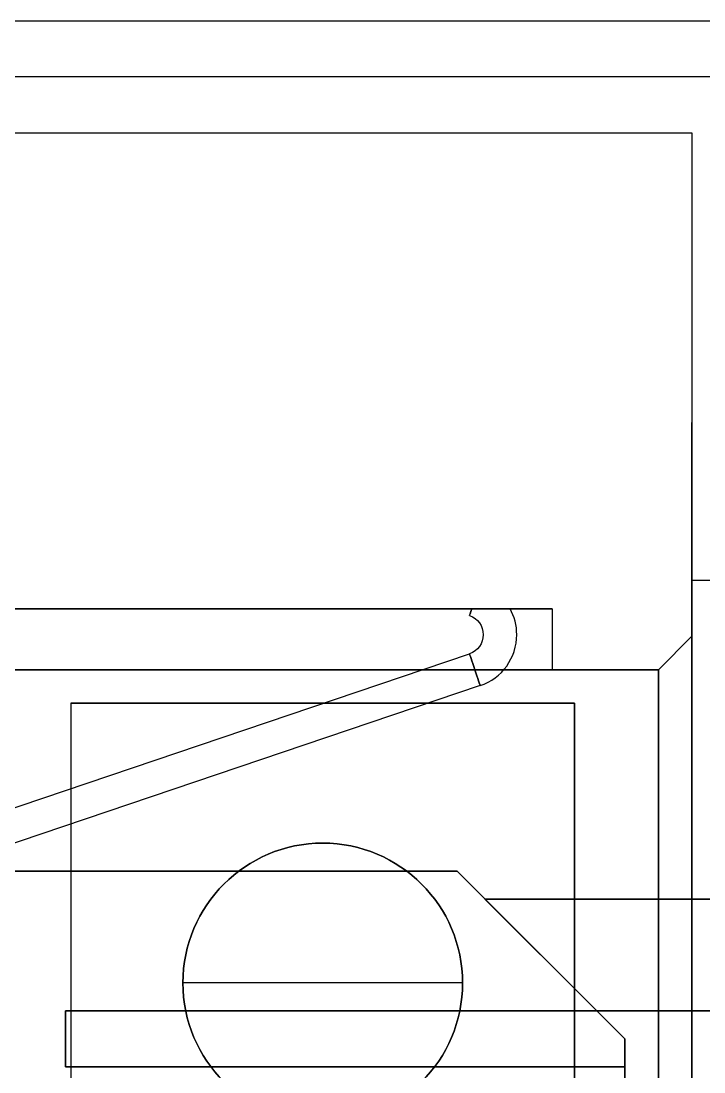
# Model space of a CAD drawing. Header units: metres. Extents: x -0.058 to 0.058, y -0.004 to 0.023.
# Drawn here: x 0.0425 to 0.04861, y 0.0136 to 0.023 of the extents above; entities that cross this region are included whole.
import ezdxf

# ---------------------------------------------------------------- set-up
doc = ezdxf.new("R2010")
doc.units = ezdxf.units.M
doc.header["$MEASUREMENT"] = 0
doc.layers.get('0').update_dxf_attribs({"color": 8, "linetype": 'CONTINUOUS'})

msp = doc.modelspace()

# ---------------------------------------------------------------- linework, layer by layer
for p, q in [((0.056, 0.023, -0.0692), (-0.056, 0.023, -0.0692)), ((0.049, 0.023, -0.0005), (-0.049, 0.023, -0.0005)), ((0.0495, 0.0225), (-0.0495, 0.0225)), ((-0.0485, 0.022, -0.001), (0.0485, 0.022, -0.001)), ((0.0485, 0.022, -0.001), (0.0485, 0, -0.001)), ((0.0485, 0.018, -0.0579), (0.0485, 0.01941, -0.0579)), ((0.0485, 0.0067, -0.0579), (0.0485, 0.018, -0.0579)), ((0.0485, 0.018, -0.0377), (0.0495, 0.018, -0.0377)), ((0.0485, 0.018, -0.0377), (0.0485, 0.0063, -0.0377)), ((0.03695, 0.01774616213, -0.05487), (0.04725, 0.01774616213, -0.05487)), ((0.03695, 0.01774616213, -0.05382), (0.04725, 0.01774616213, -0.05382)), ((0.03695, 0.01774616213, -0.05277), (0.04725, 0.01774616213, -0.05277)), ((0.03695, 0.01774616213, -0.05172), (0.04725, 0.01774616213, -0.05172)), ((0.03695, 0.01774616213, -0.05067), (0.04725, 0.01774616213, -0.05067)), ((0.03695, 0.01774616213, -0.04962), (0.04725, 0.01774616213, -0.04962)), ((0.03695, 0.01774616213, -0.04857), (0.04725, 0.01774616213, -0.04857)), ((0.03695, 0.01774616213, -0.04752), (0.04725, 0.01774616213, -0.04752)), ((0.04653163613384, 0.01774616213, -0.05517305246133), (0.04653163613384, 0.01774616213, -0.05492694753867)), ((0.04653163613384, 0.01774616213, -0.05412305246133), (0.04653163613384, 0.01774616213, -0.05387694753867)), ((0.04653163613384, 0.01774616213, -0.05307305246133), (0.04653163613384, 0.01774616213, -0.05282694753867)), ((0.04653163613384, 0.01774616213, -0.05202305246133), (0.04653163613384, 0.01774616213, -0.05177694753867)), ((0.04653163613384, 0.01774616213, -0.05097305246133), (0.04653163613384, 0.01774616213, -0.05072694753867)), ((0.04653163613384, 0.01774616213, -0.04992305246133), (0.04653163613384, 0.01774616213, -0.04967694753867)), ((0.04653163613384, 0.01774616213, -0.04887305246133), (0.04653163613384, 0.01774616213, -0.04862694753867)), ((0.04653163613384, 0.01774616213, -0.04782305246133), (0.04653163613384, 0.01774616213, -0.04757694753867)), ((0.04725, 0.01774616213, -0.05487), (0.04725, 0.0172, -0.05487)), ((0.04725, 0.01774616213, -0.05487), (0.04725, 0.0172, -0.05487)), ((0.04725, 0.01774616213, -0.05523), (0.04725, 0.0172, -0.05523)), ((0.04725, 0.01774616213, -0.05487), (0.04725, 0.01774616213, -0.05523)), ((0.04725, 0.01774616213, -0.05382), (0.04725, 0.0172, -0.05382)), ((0.04725, 0.01774616213, -0.05382), (0.04725, 0.0172, -0.05382)), ((0.04725, 0.01774616213, -0.05418), (0.04725, 0.0172, -0.05418)), ((0.04725, 0.01774616213, -0.05382), (0.04725, 0.01774616213, -0.05418)), ((0.04725, 0.01774616213, -0.05277), (0.04725, 0.0172, -0.05277)), ((0.04725, 0.01774616213, -0.05277), (0.04725, 0.0172, -0.05277)), ((0.04725, 0.01774616213, -0.05313), (0.04725, 0.0172, -0.05313)), ((0.04725, 0.01774616213, -0.05277), (0.04725, 0.01774616213, -0.05313)), ((0.04725, 0.01774616213, -0.05172), (0.04725, 0.0172, -0.05172)), ((0.04725, 0.01774616213, -0.05172), (0.04725, 0.0172, -0.05172)), ((0.04725, 0.01774616213, -0.05208), (0.04725, 0.0172, -0.05208)), ((0.04725, 0.01774616213, -0.05172), (0.04725, 0.01774616213, -0.05208)), ((0.04725, 0.01774616213, -0.05067), (0.04725, 0.0172, -0.05067)), ((0.04725, 0.01774616213, -0.05067), (0.04725, 0.0172, -0.05067)), ((0.04725, 0.01774616213, -0.05103), (0.04725, 0.0172, -0.05103)), ((0.04725, 0.01774616213, -0.05067), (0.04725, 0.01774616213, -0.05103)), ((0.04725, 0.01774616213, -0.04962), (0.04725, 0.0172, -0.04962)), ((0.04725, 0.01774616213, -0.04962), (0.04725, 0.0172, -0.04962)), ((0.04725, 0.01774616213, -0.04998), (0.04725, 0.0172, -0.04998)), ((0.04725, 0.01774616213, -0.04962), (0.04725, 0.01774616213, -0.04998)), ((0.04725, 0.01774616213, -0.04857), (0.04725, 0.0172, -0.04857)), ((0.04725, 0.01774616213, -0.04857), (0.04725, 0.0172, -0.04857)), ((0.04725, 0.01774616213, -0.04893), (0.04725, 0.0172, -0.04893)), ((0.04725, 0.01774616213, -0.04857), (0.04725, 0.01774616213, -0.04893)), ((0.04725, 0.01774616213, -0.04752), (0.04725, 0.0172, -0.04752)), ((0.04725, 0.01774616213, -0.04752), (0.04725, 0.0172, -0.04752)), ((0.04725, 0.01774616213, -0.04788), (0.04725, 0.0172, -0.04788)), ((0.04725, 0.01774616213, -0.04752), (0.04725, 0.01774616213, -0.04788)), ((0.03747533278047, 0.01428767907195, -0.05505), (0.04651107035656, 0.01734210066688, -0.05505)), ((0.03747533278047, 0.01428767907195, -0.05505), (0.04651107035656, 0.01734210066688, -0.05505)), ((0.03747533278047, 0.01428767907195, -0.054), (0.04651107035656, 0.01734210066688, -0.054)), ((0.03747533278047, 0.01428767907195, -0.054), (0.04651107035656, 0.01734210066688, -0.054)), ((0.03747533278047, 0.01428767907195, -0.05295), (0.04651107035656, 0.01734210066688, -0.05295)), ((0.03747533278047, 0.01428767907195, -0.05295), (0.04651107035656, 0.01734210066688, -0.05295)), ((0.03747533278047, 0.01428767907195, -0.0519), (0.04651107035656, 0.01734210066688, -0.0519)), ((0.03747533278047, 0.01428767907195, -0.0519), (0.04651107035656, 0.01734210066688, -0.0519)), ((0.03747533278047, 0.01428767907195, -0.05085), (0.04651107035656, 0.01734210066688, -0.05085)), ((0.03747533278047, 0.01428767907195, -0.05085), (0.04651107035656, 0.01734210066688, -0.05085)), ((0.03747533278047, 0.01428767907195, -0.0498), (0.04651107035656, 0.01734210066688, -0.0498)), ((0.03747533278047, 0.01428767907195, -0.0498), (0.04651107035656, 0.01734210066688, -0.0498)), ((0.03747533278047, 0.01428767907195, -0.04875), (0.04651107035656, 0.01734210066688, -0.04875)), ((0.03747533278047, 0.01428767907195, -0.04875), (0.04651107035656, 0.01734210066688, -0.04875)), ((0.03747533278047, 0.01428767907195, -0.0477), (0.04651107035656, 0.01734210066688, -0.0477)), ((0.03747533278047, 0.01428767907195, -0.0477), (0.04651107035656, 0.01734210066688, -0.0477)), ((0.0482, 0.0172, -0.046525), (0.0375, 0.0172, -0.046525)), ((0.0375, 0.0172, -0.05487), (0.04725, 0.0172, -0.05487)), ((0.0375, 0.0172, -0.05382), (0.04725, 0.0172, -0.05382)), ((0.0375, 0.0172, -0.05277), (0.04725, 0.0172, -0.05277)), ((0.0375, 0.0172, -0.05172), (0.04725, 0.0172, -0.05172)), ((0.0375, 0.0172, -0.05067), (0.04725, 0.0172, -0.05067)), ((0.0375, 0.0172, -0.04962), (0.04725, 0.0172, -0.04962)), ((0.0375, 0.0172, -0.04857), (0.04725, 0.0172, -0.04857)), ((0.0375, 0.0172, -0.04752), (0.04725, 0.0172, -0.04752)), ((0.04725, 0.0172, -0.05487), (0.04725, 0.0172, -0.05523)), ((0.04725, 0.0172, -0.05382), (0.04725, 0.0172, -0.05418)), ((0.04725, 0.0172, -0.05277), (0.04725, 0.0172, -0.05313)), ((0.04725, 0.0172, -0.05172), (0.04725, 0.0172, -0.05208)), ((0.04725, 0.0172, -0.05067), (0.04725, 0.0172, -0.05103)), ((0.04725, 0.0172, -0.04962), (0.04725, 0.0172, -0.04998)), ((0.04725, 0.0172, -0.04857), (0.04725, 0.0172, -0.04893)), ((0.04725, 0.0172, -0.04752), (0.04725, 0.0172, -0.04788)), ((0.0482, 0.0102, -0.046525), (0.0482, 0.0172, -0.046525)), ((0.04660714117356, 0.0170578993331, -0.05505), (0.03752466721953, 0.01398767907193, -0.05505)), ((0.04660714117356, 0.0170578993331, -0.05505), (0.03752466721953, 0.01398767907193, -0.05505)), ((0.04660714117356, 0.0170578993331, -0.054), (0.03752466721953, 0.01398767907193, -0.054)), ((0.04660714117356, 0.0170578993331, -0.054), (0.03752466721953, 0.01398767907193, -0.054)), ((0.04660714117356, 0.0170578993331, -0.05295), (0.03752466721953, 0.01398767907193, -0.05295)), ((0.04660714117356, 0.0170578993331, -0.05295), (0.03752466721953, 0.01398767907193, -0.05295)), ((0.04660714117356, 0.0170578993331, -0.0519), (0.03752466721953, 0.01398767907193, -0.0519)), ((0.04660714117356, 0.0170578993331, -0.0519), (0.03752466721953, 0.01398767907193, -0.0519)), ((0.04660714117356, 0.0170578993331, -0.05085), (0.03752466721953, 0.01398767907193, -0.05085)), ((0.04660714117356, 0.0170578993331, -0.05085), (0.03752466721953, 0.01398767907193, -0.05085)), ((0.04660714117356, 0.0170578993331, -0.0498), (0.03752466721953, 0.01398767907193, -0.0498)), ((0.04660714117356, 0.0170578993331, -0.0498), (0.03752466721953, 0.01398767907193, -0.0498)), ((0.04660714117356, 0.0170578993331, -0.04875), (0.03752466721953, 0.01398767907193, -0.04875)), ((0.04660714117356, 0.0170578993331, -0.04875), (0.03752466721953, 0.01398767907193, -0.04875)), ((0.04660714117356, 0.0170578993331, -0.0477), (0.03752466721953, 0.01398767907193, -0.0477)), ((0.04660714117356, 0.0170578993331, -0.0477), (0.03752466721953, 0.01398767907193, -0.0477)), ((0.04295, 0.0169, -0.011), (0.04745, 0.0169, -0.011)), ((0.04295, 0.0169, -0.011), (0.04295, 0.0067, -0.011)), ((0.04745, 0.0169, -0.011), (0.04745, 0.0067, -0.011)), ((0.0382, 0.0154, -0.0444), (0.0464, 0.0154, -0.0444)), ((0.0479, 0.0139, -0.0444), (0.0464, 0.0154, -0.0444)), ((0.04665, 0.01515, -0.04302), (0.04765, 0.01415, -0.04302)), ((0.04665, 0.01515, -0.04302), (0.0495, 0.01515, -0.04302)), ((0.04665, 0.01515, -0.04048), (0.04765, 0.01415, -0.04048)), ((0.0495, 0.01515, -0.04048), (0.04665, 0.01515, -0.04048)), ((0.04395, 0.0144), (0.04395, 0.0144, -0.001)), ((0.04395, 0.0144), (0.04395, 0.0144, -0.001)), ((0.04395, 0.0144, -0.002), (0.04395, 0.0144, -0.00125)), ((0.04395, 0.0144, -0.002), (0.04395, 0.0144, -0.00125)), ((0.04645, 0.0144, -0.001), (0.04645, 0.0144)), ((0.04645, 0.0144, -0.001), (0.04645, 0.0144)), ((0.04645, 0.0144, -0.00125), (0.04645, 0.0144, -0.002)), ((0.04645, 0.0144, -0.00125), (0.04645, 0.0144, -0.002)), ((0.0429, 0.01415, -0.04162), (0.04765, 0.01415, -0.04162)), ((0.0429, 0.01365, -0.04162), (0.0429, 0.01415, -0.04162)), ((0.04765, 0.01415, -0.03908), (0.0429, 0.01415, -0.03908)), ((0.0429, 0.01415, -0.03908), (0.0429, 0.01365, -0.03908)), ((0.04765, 0.01415, -0.04302), (0.0495, 0.01415, -0.04302)), ((0.0479, 0.0139, -0.04162), (0.04765, 0.01415, -0.04162)), ((0.0479, 0.0139, -0.03908), (0.04765, 0.01415, -0.03908)), ((0.04765, 0.01415, -0.04048), (0.0495, 0.01415, -0.04048)), ((0.0479, 0.0139, -0.0444), (0.0479, 0.0067, -0.0444)), ((0.0479, 0.01365, -0.04162), (0.0479, 0.0139, -0.04162)), ((0.0479, 0.01365, -0.03908), (0.0479, 0.0139, -0.03908)), ((0.0429, 0.01365, -0.04162), (0.0479, 0.01365, -0.04162)), ((0.0429, 0.01365, -0.03908), (0.0479, 0.01365, -0.03908))]:
    msp.add_line(p, q)
at = {"extrusion": (0, -1, 0)}
for p, q in [((0.056, 0.023, -0.0692), (-0.056, 0.023, -0.0692)), ((0.049, 0.023, -0.0005), (-0.049, 0.023, -0.0005)), ((0.0485, 0.01941, -0.0579), (0.0485, 0.01941, -0.0449)), ((0.04295, 0.0169, -0.002), (0.04295, 0.0169, -0.011)), ((0.04295, 0.0169, -0.011), (0.04745, 0.0169, -0.011)), ((0.04745, 0.0169, -0.002), (0.04295, 0.0169, -0.002)), ((0.04745, 0.0169, -0.011), (0.04745, 0.0169, -0.002)), ((0.0464, 0.0154, -0.0377), (0.0382, 0.0154, -0.0377)), ((0.0382, 0.0154, -0.0444), (0.0464, 0.0154, -0.0444)), ((0.0464, 0.0154, -0.0444), (0.0464, 0.0154, -0.0377)), ((0.04665, 0.01515, -0.04162), (0.04665, 0.01515, -0.04302)), ((0.04665, 0.01515, -0.04302), (0.0495, 0.01515, -0.04302)), ((0.0495, 0.01515, -0.04162), (0.04665, 0.01515, -0.04162)), ((0.04665, 0.01515, -0.03908), (0.04665, 0.01515, -0.04048)), ((0.0495, 0.01515, -0.04048), (0.04665, 0.01515, -0.04048)), ((0.0495, 0.01515, -0.03908), (0.04665, 0.01515, -0.03908)), ((0.0429, 0.01365, -0.04162), (0.0479, 0.01365, -0.04162)), ((0.0429, 0.01365, -0.04302), (0.0429, 0.01365, -0.04162)), ((0.0479, 0.01365, -0.04302), (0.0429, 0.01365, -0.04302)), ((0.0429, 0.01365, -0.03908), (0.0479, 0.01365, -0.03908)), ((0.0429, 0.01365, -0.03908), (0.0429, 0.01365, -0.04048)), ((0.0429, 0.01365, -0.04048), (0.0479, 0.01365, -0.04048)), ((0.0479, 0.01365, -0.04302), (0.0479, 0.01365, -0.04162)), ((0.0479, 0.01365, -0.04048), (0.0479, 0.01365, -0.03908))]:
    msp.add_line(p, q, dxfattribs=at)
at = {"extrusion": (0, 0, -1)}
for p, q in [((0.0495, 0.0225), (-0.0495, 0.0225)), ((-0.0485, 0.022, -0.0657), (0.0485, 0.022, -0.0657)), ((0.0485, 0.022, -0.0657), (0.0485, 0.002, -0.0657)), ((0.0485, 0.018, -0.0449), (0.0485, 0.01941, -0.0449)), ((0.0485, 0.0067, -0.0449), (0.0485, 0.018, -0.0449)), ((0.0485, 0.0063, -0.0584), (0.0485, 0.018, -0.0584)), ((0.0485, 0.018, -0.0584), (0.0495, 0.018, -0.0584)), ((0.04725, 0.01774616213, -0.05523), (0.03695, 0.01774616213, -0.05523)), ((0.04725, 0.01774616213, -0.05418), (0.03695, 0.01774616213, -0.05418)), ((0.04725, 0.01774616213, -0.05313), (0.03695, 0.01774616213, -0.05313)), ((0.04725, 0.01774616213, -0.05208), (0.03695, 0.01774616213, -0.05208)), ((0.04725, 0.01774616213, -0.05103), (0.03695, 0.01774616213, -0.05103)), ((0.04725, 0.01774616213, -0.04998), (0.03695, 0.01774616213, -0.04998)), ((0.04725, 0.01774616213, -0.04893), (0.03695, 0.01774616213, -0.04893)), ((0.04725, 0.01774616213, -0.04788), (0.03695, 0.01774616213, -0.04788)), ((0.04725, 0.01774616213, -0.05523), (0.04725, 0.0172, -0.05523)), ((0.04725, 0.01774616213, -0.05418), (0.04725, 0.0172, -0.05418)), ((0.04725, 0.01774616213, -0.05313), (0.04725, 0.0172, -0.05313)), ((0.04725, 0.01774616213, -0.05208), (0.04725, 0.0172, -0.05208)), ((0.04725, 0.01774616213, -0.05103), (0.04725, 0.0172, -0.05103)), ((0.04725, 0.01774616213, -0.04998), (0.04725, 0.0172, -0.04998)), ((0.04725, 0.01774616213, -0.04893), (0.04725, 0.0172, -0.04893)), ((0.04725, 0.01774616213, -0.04788), (0.04725, 0.0172, -0.04788)), ((0.0375, 0.0172, -0.056275), (0.0482, 0.0172, -0.056275)), ((0.04725, 0.0172, -0.05523), (0.0375, 0.0172, -0.05523)), ((0.04725, 0.0172, -0.05418), (0.0375, 0.0172, -0.05418)), ((0.04725, 0.0172, -0.05313), (0.0375, 0.0172, -0.05313)), ((0.04725, 0.0172, -0.05208), (0.0375, 0.0172, -0.05208)), ((0.04725, 0.0172, -0.05103), (0.0375, 0.0172, -0.05103)), ((0.04725, 0.0172, -0.04998), (0.0375, 0.0172, -0.04998)), ((0.04725, 0.0172, -0.04893), (0.0375, 0.0172, -0.04893)), ((0.04725, 0.0172, -0.04788), (0.0375, 0.0172, -0.04788)), ((0.0482, 0.0172, -0.056275), (0.0482, 0.0102, -0.056275)), ((0.04295, 0.0169, -0.002), (0.04295, 0.0067, -0.002)), ((0.04745, 0.0169, -0.002), (0.04295, 0.0169, -0.002)), ((0.04745, 0.0067, -0.002), (0.04745, 0.0169, -0.002)), ((0.0464, 0.0154, -0.0377), (0.0382, 0.0154, -0.0377)), ((0.0464, 0.0154, -0.0377), (0.0479, 0.0139, -0.0377)), ((0.04765, 0.01415, -0.04162), (0.04665, 0.01515, -0.04162)), ((0.0495, 0.01515, -0.04162), (0.04665, 0.01515, -0.04162)), ((0.04765, 0.01415, -0.03908), (0.04665, 0.01515, -0.03908)), ((0.0495, 0.01515, -0.03908), (0.04665, 0.01515, -0.03908)), ((0.0429, 0.01415, -0.04302), (0.04765, 0.01415, -0.04302)), ((0.0429, 0.01415, -0.04302), (0.0429, 0.01365, -0.04302)), ((0.04765, 0.01415, -0.04048), (0.0429, 0.01415, -0.04048)), ((0.0429, 0.01415, -0.04048), (0.0429, 0.01365, -0.04048)), ((0.0495, 0.01415, -0.04162), (0.04765, 0.01415, -0.04162)), ((0.04765, 0.01415, -0.04302), (0.0479, 0.0139, -0.04302)), ((0.04765, 0.01415, -0.04048), (0.0479, 0.0139, -0.04048)), ((0.0495, 0.01415, -0.03908), (0.04765, 0.01415, -0.03908)), ((0.0479, 0.0067, -0.0377), (0.0479, 0.0139, -0.0377)), ((0.0479, 0.0139, -0.04302), (0.0479, 0.01365, -0.04302)), ((0.0479, 0.0139, -0.04048), (0.0479, 0.01365, -0.04048)), ((0.0479, 0.01365, -0.04302), (0.0429, 0.01365, -0.04302)), ((0.0429, 0.01365, -0.04048), (0.0479, 0.01365, -0.04048))]:
    msp.add_line(p, q, dxfattribs=at)
at = {"extrusion": (0, 1, 0)}
for p, q in [((-0.0485, 0.022, -0.0657), (0.0485, 0.022, -0.0657)), ((-0.0485, 0.022, -0.001), (0.0485, 0.022, -0.001)), ((0.0485, 0.022, -0.001), (0.0485, 0.022, -0.0657)), ((0.0485, 0.018, -0.0449), (0.0485, 0.018, -0.0579)), ((0.0485, 0.018, -0.0449), (0.0485, 0.018, -0.0377)), ((0.0485, 0.018, -0.0377), (0.0495, 0.018, -0.0377)), ((0.0485, 0.018, -0.0584), (0.0495, 0.018, -0.0584)), ((0.0485, 0.018, -0.0584), (0.0485, 0.018, -0.0579)), ((0.04725, 0.01774616213, -0.05523), (0.03695, 0.01774616213, -0.05523)), ((0.03695, 0.01774616213, -0.05487), (0.04725, 0.01774616213, -0.05487)), ((0.04725, 0.01774616213, -0.05418), (0.03695, 0.01774616213, -0.05418)), ((0.03695, 0.01774616213, -0.05382), (0.04725, 0.01774616213, -0.05382)), ((0.04725, 0.01774616213, -0.05313), (0.03695, 0.01774616213, -0.05313)), ((0.03695, 0.01774616213, -0.05277), (0.04725, 0.01774616213, -0.05277)), ((0.04725, 0.01774616213, -0.05208), (0.03695, 0.01774616213, -0.05208)), ((0.03695, 0.01774616213, -0.05172), (0.04725, 0.01774616213, -0.05172)), ((0.04725, 0.01774616213, -0.05103), (0.03695, 0.01774616213, -0.05103)), ((0.03695, 0.01774616213, -0.05067), (0.04725, 0.01774616213, -0.05067)), ((0.04725, 0.01774616213, -0.04998), (0.03695, 0.01774616213, -0.04998)), ((0.03695, 0.01774616213, -0.04962), (0.04725, 0.01774616213, -0.04962)), ((0.04725, 0.01774616213, -0.04893), (0.03695, 0.01774616213, -0.04893)), ((0.03695, 0.01774616213, -0.04857), (0.04725, 0.01774616213, -0.04857)), ((0.04725, 0.01774616213, -0.04788), (0.03695, 0.01774616213, -0.04788)), ((0.03695, 0.01774616213, -0.04752), (0.04725, 0.01774616213, -0.04752)), ((0.04653163613384, 0.01774616213, -0.05517305246133), (0.04653163613384, 0.01774616213, -0.05492694753867)), ((0.04653163613384, 0.01774616213, -0.05412305246133), (0.04653163613384, 0.01774616213, -0.05387694753867)), ((0.04653163613384, 0.01774616213, -0.05307305246133), (0.04653163613384, 0.01774616213, -0.05282694753867)), ((0.04653163613384, 0.01774616213, -0.05202305246133), (0.04653163613384, 0.01774616213, -0.05177694753867)), ((0.04653163613384, 0.01774616213, -0.05097305246133), (0.04653163613384, 0.01774616213, -0.05072694753867)), ((0.04653163613384, 0.01774616213, -0.04992305246133), (0.04653163613384, 0.01774616213, -0.04967694753867)), ((0.04653163613384, 0.01774616213, -0.04887305246133), (0.04653163613384, 0.01774616213, -0.04862694753867)), ((0.04653163613384, 0.01774616213, -0.04782305246133), (0.04653163613384, 0.01774616213, -0.04757694753867)), ((0.04725, 0.01774616213, -0.05487), (0.04725, 0.01774616213, -0.05523)), ((0.04725, 0.01774616213, -0.05382), (0.04725, 0.01774616213, -0.05418)), ((0.04725, 0.01774616213, -0.05277), (0.04725, 0.01774616213, -0.05313)), ((0.04725, 0.01774616213, -0.05172), (0.04725, 0.01774616213, -0.05208)), ((0.04725, 0.01774616213, -0.05067), (0.04725, 0.01774616213, -0.05103)), ((0.04725, 0.01774616213, -0.04962), (0.04725, 0.01774616213, -0.04998)), ((0.04725, 0.01774616213, -0.04857), (0.04725, 0.01774616213, -0.04893)), ((0.04725, 0.01774616213, -0.04752), (0.04725, 0.01774616213, -0.04788)), ((0.0375, 0.0172, -0.056275), (0.0482, 0.0172, -0.056275)), ((0.04725, 0.0172, -0.05523), (0.0375, 0.0172, -0.05523)), ((0.0375, 0.0172, -0.05487), (0.04725, 0.0172, -0.05487)), ((0.04725, 0.0172, -0.05418), (0.0375, 0.0172, -0.05418)), ((0.0375, 0.0172, -0.05382), (0.04725, 0.0172, -0.05382)), ((0.04725, 0.0172, -0.05313), (0.0375, 0.0172, -0.05313)), ((0.0375, 0.0172, -0.05277), (0.04725, 0.0172, -0.05277)), ((0.04725, 0.0172, -0.05208), (0.0375, 0.0172, -0.05208)), ((0.0375, 0.0172, -0.05172), (0.04725, 0.0172, -0.05172)), ((0.04725, 0.0172, -0.05103), (0.0375, 0.0172, -0.05103)), ((0.0375, 0.0172, -0.05067), (0.04725, 0.0172, -0.05067)), ((0.04725, 0.0172, -0.04998), (0.0375, 0.0172, -0.04998)), ((0.0375, 0.0172, -0.04962), (0.04725, 0.0172, -0.04962)), ((0.04725, 0.0172, -0.04893), (0.0375, 0.0172, -0.04893)), ((0.0375, 0.0172, -0.04857), (0.04725, 0.0172, -0.04857)), ((0.04725, 0.0172, -0.04788), (0.0375, 0.0172, -0.04788)), ((0.0375, 0.0172, -0.04752), (0.04725, 0.0172, -0.04752)), ((0.0482, 0.0172, -0.046525), (0.0375, 0.0172, -0.046525)), ((0.04725, 0.0172, -0.05487), (0.04725, 0.0172, -0.05523)), ((0.04725, 0.0172, -0.05382), (0.04725, 0.0172, -0.05418)), ((0.04725, 0.0172, -0.05277), (0.04725, 0.0172, -0.05313)), ((0.04725, 0.0172, -0.05172), (0.04725, 0.0172, -0.05208)), ((0.04725, 0.0172, -0.05067), (0.04725, 0.0172, -0.05103)), ((0.04725, 0.0172, -0.04962), (0.04725, 0.0172, -0.04998)), ((0.04725, 0.0172, -0.04857), (0.04725, 0.0172, -0.04893)), ((0.04725, 0.0172, -0.04752), (0.04725, 0.0172, -0.04788)), ((0.0482, 0.0172, -0.046525), (0.0482, 0.0172, -0.056275)), ((0.0429, 0.01415, -0.04162), (0.04765, 0.01415, -0.04162)), ((0.0429, 0.01415, -0.04302), (0.04765, 0.01415, -0.04302)), ((0.0429, 0.01415, -0.04162), (0.0429, 0.01415, -0.04302)), ((0.04765, 0.01415, -0.04048), (0.0429, 0.01415, -0.04048)), ((0.0429, 0.01415, -0.03908), (0.0429, 0.01415, -0.04048)), ((0.04765, 0.01415, -0.03908), (0.0429, 0.01415, -0.03908)), ((0.0495, 0.01415, -0.04162), (0.04765, 0.01415, -0.04162)), ((0.04765, 0.01415, -0.04302), (0.0495, 0.01415, -0.04302)), ((0.0495, 0.01415, -0.03908), (0.04765, 0.01415, -0.03908)), ((0.04765, 0.01415, -0.04048), (0.0495, 0.01415, -0.04048))]:
    msp.add_line(p, q, dxfattribs=at)
at = {"extrusion": (1, 0, 0)}
for p, q in [((0.0485, 0.022, -0.0657), (0.0485, 0.002, -0.0657)), ((0.0485, 0.022, -0.001), (0.0485, 0.022, -0.0657)), ((0.0485, 0.022, -0.001), (0.0485, 0, -0.001)), ((0.0485, 0.018, -0.0449), (0.0485, 0.01941, -0.0449)), ((0.0485, 0.01941, -0.0579), (0.0485, 0.01941, -0.0449)), ((0.0485, 0.018, -0.0579), (0.0485, 0.01941, -0.0579)), ((0.0485, 0.018, -0.0584), (0.0485, 0.018, -0.0579)), ((0.0485, 0.0063, -0.0584), (0.0485, 0.018, -0.0584)), ((0.0485, 0.018, -0.0377), (0.0485, 0.0063, -0.0377)), ((0.0485, 0.018, -0.0449), (0.0485, 0.018, -0.0377)), ((0.04295, 0.0169, -0.011), (0.04295, 0.0067, -0.011)), ((0.04295, 0.0169, -0.002), (0.04295, 0.0169, -0.011)), ((0.04295, 0.0169, -0.002), (0.04295, 0.0067, -0.002))]:
    msp.add_line(p, q, dxfattribs=at)
at = {"extrusion": (-1, 0, 0)}
for p, q in [((0.0485, 0.018, -0.0449), (0.0485, 0.018, -0.0579)), ((0.0485, 0.0067, -0.0579), (0.0485, 0.018, -0.0579)), ((0.0485, 0.0067, -0.0449), (0.0485, 0.018, -0.0449)), ((0.0485, 0.0175, -0.056575), (0.0485, 0.009900000000001, -0.056575)), ((0.0485, 0.0175, -0.046225), (0.0485, 0.0175, -0.056575)), ((0.0485, 0.009900000000001, -0.046225), (0.0485, 0.0175, -0.046225)), ((0.04745, 0.0067, -0.002), (0.04745, 0.0169, -0.002)), ((0.04745, 0.0169, -0.011), (0.04745, 0.0169, -0.002)), ((0.04745, 0.0169, -0.011), (0.04745, 0.0067, -0.011)), ((0.0429, 0.01415, -0.04162), (0.0429, 0.01415, -0.04302)), ((0.0429, 0.01415, -0.04302), (0.0429, 0.01365, -0.04302)), ((0.0429, 0.01365, -0.04162), (0.0429, 0.01415, -0.04162)), ((0.0429, 0.01415, -0.03908), (0.0429, 0.01415, -0.04048)), ((0.0429, 0.01415, -0.04048), (0.0429, 0.01365, -0.04048)), ((0.0429, 0.01415, -0.03908), (0.0429, 0.01365, -0.03908)), ((0.0479, 0.0139, -0.04302), (0.0479, 0.01365, -0.04302)), ((0.0479, 0.0139, -0.0444), (0.0479, 0.0139, -0.04302)), ((0.0479, 0.0139, -0.0444), (0.0479, 0.0067, -0.0444)), ((0.0479, 0.0067, -0.0377), (0.0479, 0.0139, -0.0377)), ((0.0479, 0.0139, -0.03908), (0.0479, 0.0139, -0.0377)), ((0.0479, 0.01365, -0.03908), (0.0479, 0.0139, -0.03908)), ((0.0479, 0.0139, -0.04048), (0.0479, 0.01365, -0.04048)), ((0.0479, 0.0139, -0.04162), (0.0479, 0.0139, -0.04048)), ((0.0479, 0.01365, -0.04162), (0.0479, 0.0139, -0.04162)), ((0.0429, 0.01365, -0.04302), (0.0429, 0.01365, -0.04162)), ((0.0429, 0.01365, -0.03908), (0.0429, 0.01365, -0.04048)), ((0.0479, 0.01365, -0.04302), (0.0479, 0.01365, -0.04162)), ((0.0479, 0.01365, -0.04048), (0.0479, 0.01365, -0.03908))]:
    msp.add_line(p, q, dxfattribs=at)
at = {"extrusion": (-0.7071067811865521, 0, 0.7071067811865429)}
for p, q in [((0.0482, 0.0172, -0.046525), (0.0485, 0.0175, -0.046225)), ((0.0485, 0.009900000000001, -0.046225), (0.0485, 0.0175, -0.046225)), ((0.0482, 0.0102, -0.046525), (0.0482, 0.0172, -0.046525))]:
    msp.add_line(p, q, dxfattribs=at)
at = {"extrusion": (-0.7071067811865476, 0, -0.7071067811865476)}
for p, q in [((0.0485, 0.0175, -0.056575), (0.0482, 0.0172, -0.056275)), ((0.0485, 0.0175, -0.056575), (0.0485, 0.009900000000001, -0.056575)), ((0.0482, 0.0172, -0.056275), (0.0482, 0.0102, -0.056275))]:
    msp.add_line(p, q, dxfattribs=at)
at = {"extrusion": (-0.7071067811865499, 0.7071067811865452, 0)}
for p, q in [((0.0482, 0.0172, -0.046525), (0.0485, 0.0175, -0.046225)), ((0.0485, 0.0175, -0.056575), (0.0482, 0.0172, -0.056275)), ((0.0485, 0.0175, -0.046225), (0.0485, 0.0175, -0.056575)), ((0.0482, 0.0172, -0.046525), (0.0482, 0.0172, -0.056275))]:
    msp.add_line(p, q, dxfattribs=at)
at = {"extrusion": (-0.7071067811865469, -0.7071067811865482, 0)}
for p, q in [((0.0464, 0.0154, -0.0377), (0.0479, 0.0139, -0.0377)), ((0.0464, 0.0154, -0.0444), (0.0464, 0.0154, -0.0377)), ((0.0479, 0.0139, -0.0444), (0.0464, 0.0154, -0.0444)), ((0.04765, 0.01415, -0.04162), (0.04665, 0.01515, -0.04162)), ((0.04665, 0.01515, -0.04048), (0.04765, 0.01415, -0.04048)), ((0.04665, 0.01515, -0.03908), (0.04665, 0.01515, -0.04048)), ((0.04765, 0.01415, -0.03908), (0.04665, 0.01515, -0.03908)), ((0.04665, 0.01515, -0.04302), (0.04765, 0.01415, -0.04302)), ((0.04665, 0.01515, -0.04162), (0.04665, 0.01515, -0.04302)), ((0.0479, 0.0139, -0.04162), (0.04765, 0.01415, -0.04162)), ((0.04765, 0.01415, -0.04048), (0.0479, 0.0139, -0.04048)), ((0.0479, 0.0139, -0.03908), (0.04765, 0.01415, -0.03908)), ((0.04765, 0.01415, -0.04302), (0.0479, 0.0139, -0.04302)), ((0.0479, 0.0139, -0.04162), (0.0479, 0.0139, -0.04048)), ((0.0479, 0.0139, -0.03908), (0.0479, 0.0139, -0.0377)), ((0.0479, 0.0139, -0.0444), (0.0479, 0.0139, -0.04302))]:
    msp.add_line(p, q, dxfattribs=at)
at = {"extrusion": (0.9473377792555118, -0.3202360566757519, -8.249573863534768e-15)}
for centre in [(0.03179849680883585, -0.0550499999999997, 0.03839821585851815), (0.03179849680883585, -0.0550499999999997, 0.03839821585851815), (0.03179849680883585, -0.05399999999999969, 0.03839821585851814), (0.03179849680883585, -0.05399999999999969, 0.03839821585851814), (0.03179849680883585, -0.0518999999999997, 0.03839821585851813), (0.03179849680883585, -0.0518999999999997, 0.03839821585851813), (0.03179849680883585, -0.05084999999999969, 0.03839821585851812), (0.03179849680883585, -0.05084999999999969, 0.03839821585851812), (0.03179849680883585, -0.04979999999999969, 0.03839821585851811), (0.03179849680883585, -0.04979999999999969, 0.03839821585851811), (0.03179849680883585, -0.04769999999999969, 0.0383982158585181), (0.03179849680883585, -0.04769999999999969, 0.0383982158585181)]:
    msp.add_arc(centre, 0.0001499999999999949, 124.8801803740296, 180, dxfattribs=at)
at = {"extrusion": (0.9473377792385943, -0.3202360567257981, 0)}
for centre in [(0.03179849681085809, -0.05505000000000002, 0.03839821585685052), (0.03179849681085809, -0.05505000000000002, 0.03839821585685052), (0.03179849681085809, -0.05400000000000001, 0.03839821585685052), (0.03179849681085809, -0.05400000000000001, 0.03839821585685052)]:
    msp.add_arc(centre, 0.0001499999999999999, 179.9999999999891, 235.1198196279244, dxfattribs=at)
at = {"extrusion": (0.9473377792386246, -0.3202360567257082, 4.242318645855333e-27)}
msp.add_arc((0.03179849681085445, -0.05295, 0.03839821585685353), 0.0001499999999999961, 179.9999999999946, 235.1198196279298, dxfattribs=at)
msp.add_arc((0.03179849681085445, -0.05295, 0.03839821585685353), 0.0001499999999999961, 179.9999999999946, 235.1198196279298, dxfattribs=at)
at = {"extrusion": (0.9473377792555175, -0.3202360566757348, -3.452099717193719e-14)}
for centre in [(0.03179849680883516, -0.05294999999999867, 0.03839821585852009), (0.03179849680883516, -0.05294999999999867, 0.03839821585852009), (0.03179849680883516, -0.04874999999999868, 0.03839821585851996), (0.03179849680883516, -0.04874999999999868, 0.03839821585851996)]:
    msp.add_arc(centre, 0.000150000000000003, 124.8801803740296, 180, dxfattribs=at)
at = {"extrusion": (0.9473377792385943, -0.3202360567257981, -1.03779034642408e-26)}
msp.add_arc((0.03179849681085809, -0.05190000000000002, 0.03839821585685052), 0.0001499999999999999, 179.9999999999864, 235.1198196279217, dxfattribs=at)
msp.add_arc((0.03179849681085809, -0.05190000000000002, 0.03839821585685052), 0.0001499999999999999, 179.9999999999864, 235.1198196279217, dxfattribs=at)
at = {"extrusion": (0.9473377792385943, -0.3202360567257981, -9.475095983821213e-27)}
msp.add_arc((0.03179849681085809, -0.05085000000000001, 0.03839821585685052), 0.0001499999999999999, 179.9999999999891, 235.1198196279244, dxfattribs=at)
msp.add_arc((0.03179849681085809, -0.05085000000000001, 0.03839821585685052), 0.0001499999999999999, 179.9999999999891, 235.1198196279244, dxfattribs=at)
at = {"extrusion": (0.9473377792386246, -0.3202360567257082, 8.484637291710666e-27)}
msp.add_arc((0.03179849681085445, -0.0498, 0.03839821585685353), 0.0001499999999999961, 179.9999999999891, 235.1198196279244, dxfattribs=at)
msp.add_arc((0.03179849681085445, -0.0498, 0.03839821585685353), 0.0001499999999999961, 179.9999999999891, 235.1198196279244, dxfattribs=at)
at = {"extrusion": (0.9473377792385943, -0.3202360567257981, -4.737547991910601e-27)}
msp.add_arc((0.03179849681085809, -0.04875000000000002, 0.03839821585685052), 0.0001499999999999999, 179.9999999999946, 235.1198196279298, dxfattribs=at)
msp.add_arc((0.03179849681085809, -0.04875000000000002, 0.03839821585685052), 0.0001499999999999999, 179.9999999999946, 235.1198196279298, dxfattribs=at)
at = {"extrusion": (0.9473377792385943, -0.3202360567257981, 1.03779034642408e-26)}
msp.add_arc((0.03179849681085809, -0.04770000000000001, 0.03839821585685052), 0.0001499999999999999, 180.0000000000135, 235.1198196279488, dxfattribs=at)
msp.add_arc((0.03179849681085809, -0.04770000000000001, 0.03839821585685052), 0.0001499999999999999, 180.0000000000135, 235.1198196279488, dxfattribs=at)
at = {"extrusion": (0, 0, -1)}
for centre, radius, start, end in [((-0.04645305920455, 0.01751371206031, 0.05505), 0.0001811512189100001, 108.6772011900512, 180), ((-0.04645305920455, 0.01751371206031, 0.05505), 0.0001811512189100001, 108.6772011900512, 180), ((-0.04645305920455, 0.01751371206031, 0.054), 0.0001811512189100001, 108.6772011900512, 180), ((-0.04645305920455, 0.01751371206031, 0.054), 0.0001811512189100001, 108.6772011900512, 180), ((-0.04645305920455, 0.01751371206031, 0.05295), 0.0001811512189100001, 108.6772011900512, 180), ((-0.04645305920455, 0.01751371206031, 0.05295), 0.0001811512189100001, 108.6772011900512, 180), ((-0.04645305920455, 0.01751371206031, 0.0519), 0.0001811512189100001, 108.6772011900512, 180), ((-0.04645305920455, 0.01751371206031, 0.0519), 0.0001811512189100001, 108.6772011900512, 180), ((-0.04645305920455, 0.01751371206031, 0.05085), 0.0001811512189100001, 108.6772011900512, 180), ((-0.04645305920455, 0.01751371206031, 0.05085), 0.0001811512189100001, 108.6772011900512, 180), ((-0.04645305920455, 0.01751371206031, 0.0498), 0.0001811512189100001, 108.6772011900512, 180), ((-0.04645305920455, 0.01751371206031, 0.0498), 0.0001811512189100001, 108.6772011900512, 180), ((-0.04645305920455, 0.01751371206031, 0.04875), 0.0001811512189100001, 108.6772011900512, 180), ((-0.04645305920455, 0.01751371206031, 0.04875), 0.0001811512189100001, 108.6772011900512, 180), ((-0.04645305920455, 0.01751371206031, 0.0477), 0.0001811512189100001, 108.6772011900512, 180), ((-0.04645305920455, 0.01751371206031, 0.0477), 0.0001811512189100001, 108.6772011900512, 180), ((-0.04645305920455, 0.01751371206031, 0.05505), 0.00018115121891, 180, 251.3227988099491), ((-0.04645305920455, 0.01751371206031, 0.05505), 0.00018115121891, 180, 251.3227988099491), ((-0.04645305920455, 0.01751371206031, 0.054), 0.00018115121891, 180, 251.3227988099491), ((-0.04645305920455, 0.01751371206031, 0.054), 0.00018115121891, 180, 251.3227988099491), ((-0.04645305920455, 0.01751371206031, 0.05295), 0.00018115121891, 180, 251.3227988099491), ((-0.04645305920455, 0.01751371206031, 0.05295), 0.00018115121891, 180, 251.3227988099491), ((-0.04645305920455, 0.01751371206031, 0.0519), 0.00018115121891, 180, 251.3227988099491), ((-0.04645305920455, 0.01751371206031, 0.0519), 0.00018115121891, 180, 251.3227988099491), ((-0.04645305920455, 0.01751371206031, 0.05085), 0.00018115121891, 180, 251.3227988099491), ((-0.04645305920455, 0.01751371206031, 0.05085), 0.00018115121891, 180, 251.3227988099491), ((-0.04645305920455, 0.01751371206031, 0.0498), 0.00018115121891, 180, 251.3227988099491), ((-0.04645305920455, 0.01751371206031, 0.0498), 0.00018115121891, 180, 251.3227988099491), ((-0.04645305920455, 0.01751371206031, 0.04875), 0.00018115121891, 180, 251.3227988099491), ((-0.04645305920455, 0.01751371206031, 0.04875), 0.00018115121891, 180, 251.3227988099491), ((-0.04645305920455, 0.01751371206031, 0.0477), 0.00018115121891, 180, 251.3227988099491), ((-0.04645305920455, 0.01751371206031, 0.0477), 0.00018115121891, 180, 251.3227988099491), ((-0.0452, 0.0144), 0.00125, 0, 180), ((-0.0452, 0.0144, 0.001), 0.00125, 0, 180), ((-0.0452, 0.0144, 0.002), 0.00125, 0, 180), ((-0.0452, 0.0144, 0.00125), 0.00125, 0, 180), ((-0.0452, 0.0144, 0.00125), 0.00125, 0, 180), ((-0.0452, 0.0144), 0.00125, 180, 0), ((-0.0452, 0.0144, 0.001), 0.00125, 180, 0), ((-0.0452, 0.0144, 0.002), 0.00125, 180, 0), ((-0.0452, 0.0144, 0.00125), 0.00125, 180, 0), ((-0.0452, 0.0144, 0.00125), 0.00125, 180, 0)]:
    msp.add_arc(centre, radius, start, end, dxfattribs=at)
for centre, radius, start, end in [((0.04645305920455, 0.01751371206031, -0.05505), 0.0004811512189099, 0, 28.8888689869315), ((0.04645305920455, 0.01751371206031, -0.05505), 0.0004811512189099, 0, 28.8888689869315), ((0.04645305920455, 0.01751371206031, -0.054), 0.0004811512189099, 0, 28.8888689869315), ((0.04645305920455, 0.01751371206031, -0.054), 0.0004811512189099, 0, 28.8888689869315), ((0.04645305920455, 0.01751371206031, -0.05295), 0.0004811512189099, 0, 28.8888689869315), ((0.04645305920455, 0.01751371206031, -0.05295), 0.0004811512189099, 0, 28.8888689869315), ((0.04645305920455, 0.01751371206031, -0.0519), 0.0004811512189099, 0, 28.8888689869315), ((0.04645305920455, 0.01751371206031, -0.0519), 0.0004811512189099, 0, 28.8888689869315), ((0.04645305920455, 0.01751371206031, -0.05085), 0.0004811512189099, 0, 28.8888689869315), ((0.04645305920455, 0.01751371206031, -0.05085), 0.0004811512189099, 0, 28.8888689869315), ((0.04645305920455, 0.01751371206031, -0.0498), 0.0004811512189099, 0, 28.8888689869315), ((0.04645305920455, 0.01751371206031, -0.0498), 0.0004811512189099, 0, 28.8888689869315), ((0.04645305920455, 0.01751371206031, -0.04875), 0.0004811512189099, 0, 28.8888689869315), ((0.04645305920455, 0.01751371206031, -0.04875), 0.0004811512189099, 0, 28.8888689869315), ((0.04645305920455, 0.01751371206031, -0.0477), 0.0004811512189099, 0, 28.8888689869315), ((0.04645305920455, 0.01751371206031, -0.0477), 0.0004811512189099, 0, 28.8888689869315), ((0.04645305920455, 0.01751371206031, -0.05505), 0.0004811512189099, 288.6772011887182, 0), ((0.04645305920455, 0.01751371206031, -0.05505), 0.0004811512189099, 288.6772011887182, 0), ((0.04645305920455, 0.01751371206031, -0.054), 0.0004811512189099, 288.6772011887182, 0), ((0.04645305920455, 0.01751371206031, -0.054), 0.0004811512189099, 288.6772011887182, 0), ((0.04645305920455, 0.01751371206031, -0.05295), 0.0004811512189099, 288.6772011887182, 0), ((0.04645305920455, 0.01751371206031, -0.05295), 0.0004811512189099, 288.6772011887182, 0), ((0.04645305920455, 0.01751371206031, -0.0519), 0.0004811512189099, 288.6772011887182, 0), ((0.04645305920455, 0.01751371206031, -0.0519), 0.0004811512189099, 288.6772011887182, 0), ((0.04645305920455, 0.01751371206031, -0.05085), 0.0004811512189099, 288.6772011887182, 0), ((0.04645305920455, 0.01751371206031, -0.05085), 0.0004811512189099, 288.6772011887182, 0), ((0.04645305920455, 0.01751371206031, -0.0498), 0.0004811512189099, 288.6772011887182, 0), ((0.04645305920455, 0.01751371206031, -0.0498), 0.0004811512189099, 288.6772011887182, 0), ((0.04645305920455, 0.01751371206031, -0.04875), 0.0004811512189099, 288.6772011887182, 0), ((0.04645305920455, 0.01751371206031, -0.04875), 0.0004811512189099, 288.6772011887182, 0), ((0.04645305920455, 0.01751371206031, -0.0477), 0.0004811512189099, 288.6772011887182, 0), ((0.04645305920455, 0.01751371206031, -0.0477), 0.0004811512189099, 288.6772011887182, 0), ((0.0452, 0.0144, -0.001), 0.00125, 0, 180), ((0.0452, 0.0144), 0.00125, 0, 180), ((0.0452, 0.0144, -0.002), 0.00125, 0, 180), ((0.0452, 0.0144, -0.001), 0.00125, 180, 0), ((0.0452, 0.0144), 0.00125, 180, 0), ((0.0452, 0.0144, -0.002), 0.00125, 180, 0)]:
    msp.add_arc(centre, radius, start, end)
at = {"extrusion": (0.9473377792506248, 0.3202360566902089, 0)}
for centre, radius, start, end in [((0.001384305369885559, -0.05505000000000002, 0.0496152600344385), 0.0001500000000073958, 0, 180), ((0.001384305369885559, -0.05505000000000002, 0.0496152600344385), 0.0001500000000120962, 180, 0), ((0.001384305369885559, -0.05505000000000002, 0.0496152600344385), 0.0001500000000120962, 180, 0), ((0.001384305369885559, -0.05505000000000002, 0.0496152600344385), 0.0001500000000073958, 0, 180), ((0.001384305369885559, -0.05400000000000001, 0.0496152600344385), 0.0001500000000073958, 0, 180), ((0.001384305369885559, -0.05400000000000001, 0.0496152600344385), 0.0001500000000120962, 180, 0), ((0.001384305369885559, -0.05400000000000001, 0.0496152600344385), 0.0001500000000120962, 180, 0), ((0.001384305369885559, -0.05400000000000001, 0.0496152600344385), 0.0001500000000073958, 0, 180), ((0.001384305369885559, -0.05295000000000001, 0.0496152600344385), 0.0001500000000073958, 0, 180), ((0.001384305369885559, -0.05295000000000001, 0.0496152600344385), 0.0001500000000120962, 180, 0), ((0.001384305369885559, -0.05295000000000001, 0.0496152600344385), 0.0001500000000120962, 180, 0), ((0.001384305369885559, -0.05295000000000001, 0.0496152600344385), 0.0001500000000073958, 0, 180), ((0.001384305369885559, -0.05190000000000002, 0.0496152600344385), 0.0001500000000073958, 0, 180), ((0.001384305369885559, -0.05190000000000002, 0.0496152600344385), 0.0001500000000120962, 180, 0), ((0.001384305369885559, -0.05190000000000002, 0.0496152600344385), 0.0001500000000120962, 180, 0), ((0.001384305369885559, -0.05190000000000002, 0.0496152600344385), 0.0001500000000073958, 0, 180), ((0.001384305369885559, -0.05085000000000001, 0.0496152600344385), 0.0001500000000073958, 0, 180), ((0.001384305369885559, -0.05085000000000001, 0.0496152600344385), 0.0001500000000120962, 180, 0), ((0.001384305369885559, -0.05085000000000001, 0.0496152600344385), 0.0001500000000120962, 180, 0), ((0.001384305369885559, -0.05085000000000001, 0.0496152600344385), 0.0001500000000073958, 0, 180), ((0.001384305369885559, -0.04980000000000001, 0.0496152600344385), 0.0001500000000073958, 0, 180), ((0.001384305369885559, -0.04980000000000001, 0.0496152600344385), 0.0001500000000120962, 180, 0), ((0.001384305369885559, -0.04980000000000001, 0.0496152600344385), 0.0001500000000120962, 180, 0), ((0.001384305369885559, -0.04980000000000001, 0.0496152600344385), 0.0001500000000073958, 0, 180), ((0.001384305369885559, -0.04875000000000002, 0.0496152600344385), 0.0001500000000073958, 0, 180), ((0.001384305369885559, -0.04875000000000002, 0.0496152600344385), 0.0001500000000120962, 180, 0), ((0.001384305369885559, -0.04875000000000002, 0.0496152600344385), 0.0001500000000120962, 180, 0), ((0.001384305369885559, -0.04875000000000002, 0.0496152600344385), 0.0001500000000073958, 0, 180), ((0.001384305369885559, -0.04770000000000001, 0.0496152600344385), 0.0001500000000073958, 0, 180), ((0.001384305369885559, -0.04770000000000001, 0.0496152600344385), 0.0001500000000120962, 180, 0), ((0.001384305369885559, -0.04770000000000001, 0.0496152600344385), 0.0001500000000120962, 180, 0), ((0.001384305369885559, -0.04770000000000001, 0.0496152600344385), 0.0001500000000073958, 0, 180)]:
    msp.add_arc(centre, radius, start, end, dxfattribs=at)
at = {"extrusion": (0, -1, 0)}
for start, end in [(90, 180), (90, 180), (0, 90), (0, 90)]:
    msp.add_arc((0.0452, -0.00125, -0.0144), 0.00125, start, end, dxfattribs=at)

doc.saveas('drawing.dxf')
